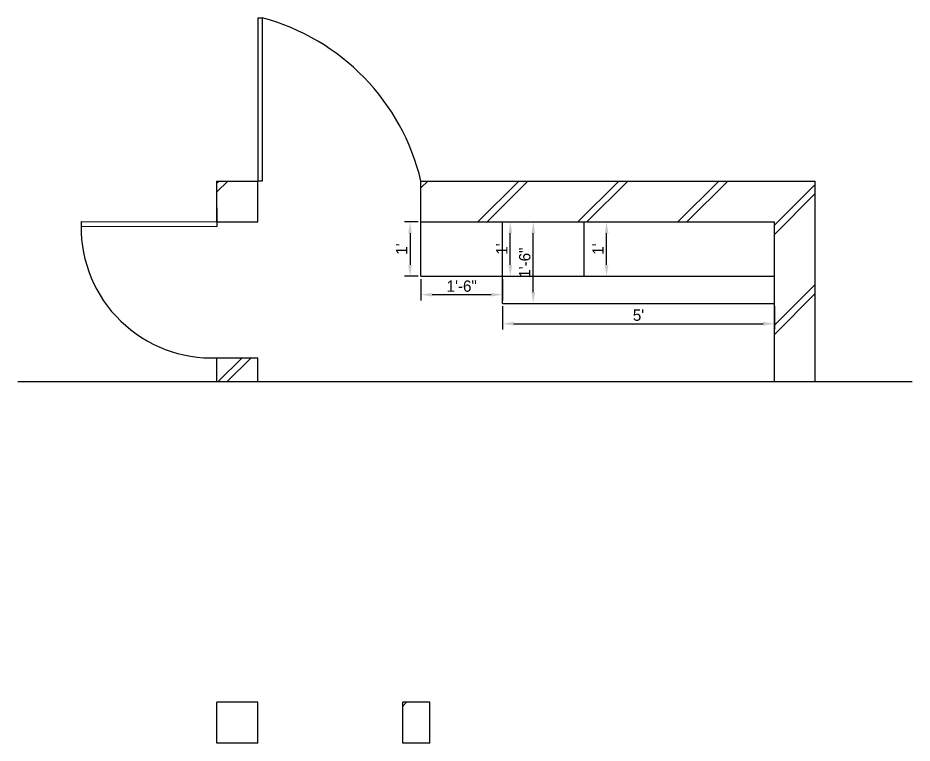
# Model space of a CAD drawing. Header units: millimetres. Extents: x 807 to 2534, y 690 to 1814.
# Drawn here: x 1833.2 to 2030.6, y 959.5 to 1119.5 of the extents above; entities that cross this region are included whole.
import ezdxf

# ---------------------------------------------------------------- set-up
doc = ezdxf.new("R2010")
doc.units = ezdxf.units.MM
doc.dimstyles.new('ISO-25', dxfattribs={"dimtxt": 2.5, "dimasz": 2.5, "dimexe": 1.25, "dimexo": 0.625, "dimtad": 1, "dimlunit": 4, "dimtxsty": 'Standard', "dimcen": 2.5, "dimadec": 0, "dimazin": 0, "dimtfac": 1, "dimtmove": 0, "dimatfit": 3, "dimfxl": 1, "dimarcsym": 0})

# ---------------------------------------------------------------- blocks, each defined once
blk = doc.blocks.new('*D20')
at = {"color": 0, "lineweight": -2}
for p, q in [((1921.55, 1074.49), (1918.53, 1074.49)), ((1919.78, 1071.99), (1919.78, 1064.99)), ((1921.55, 1062.49), (1918.53, 1062.49))]:
    blk.add_line(p, q, dxfattribs=at)
at = {"color": 0}
for points in [[(1919.36, 1071.99), (1920.19, 1071.99), (1919.78, 1074.49)], [(1919.36, 1064.99), (1920.19, 1064.99), (1919.78, 1062.49)]]:
    blk.add_solid(points, dxfattribs=at)
at = {"layer": 'Defpoints', "color": 0}
for p in [(1922.18, 1074.49), (1919.78, 1062.49), (1922.18, 1062.49)]:
    blk.add_point(p, dxfattribs=at)
at = {"color": 0, "insert": (1917.9, 1068.49), "char_height": 2.5, "attachment_point": 5, "rotation": 90}
blk.add_mtext("1'", dxfattribs=at)
blk = doc.blocks.new('*D21')
at = {"color": 0, "lineweight": -2}
for p, q in [((1922.18, 1061.86), (1922.18, 1057.17)), ((1940.18, 1061.86), (1940.18, 1057.17)), ((1937.68, 1058.42), (1924.68, 1058.42))]:
    blk.add_line(p, q, dxfattribs=at)
at = {"color": 0}
for points in [[(1924.68, 1058.84), (1924.68, 1058.01), (1922.18, 1058.42)], [(1937.68, 1058.84), (1937.68, 1058.01), (1940.18, 1058.42)]]:
    blk.add_solid(points, dxfattribs=at)
at = {"layer": 'Defpoints', "color": 0}
for p in [(1922.18, 1062.49), (1940.18, 1062.49), (1922.18, 1058.42)]:
    blk.add_point(p, dxfattribs=at)
at = {"color": 0, "insert": (1931.18, 1060.3), "char_height": 2.5, "attachment_point": 5}
blk.add_mtext('1\'-6"', dxfattribs=at)
blk = doc.blocks.new('*D22')
at = {"color": 0, "lineweight": -2}
for p, q in [((1940.18, 1055.86), (1940.18, 1050.76)), ((2000.18, 1055.86), (2000.18, 1050.76)), ((1942.68, 1052.01), (1997.68, 1052.01))]:
    blk.add_line(p, q, dxfattribs=at)
at = {"color": 0}
for points in [[(1942.68, 1052.43), (1942.68, 1051.6), (1940.18, 1052.01)], [(1997.68, 1052.43), (1997.68, 1051.6), (2000.18, 1052.01)]]:
    blk.add_solid(points, dxfattribs=at)
at = {"layer": 'Defpoints', "color": 0}
for p in [(1940.18, 1056.49), (2000.18, 1056.49), (2000.18, 1052.01)]:
    blk.add_point(p, dxfattribs=at)
at = {"color": 0, "insert": (1970.18, 1053.89), "char_height": 2.5, "attachment_point": 5}
blk.add_mtext("5'", dxfattribs=at)
blk = doc.blocks.new('*D23')
at = {"color": 0, "lineweight": -2}
for p, q in [((1958.8, 1074.49), (1964.38, 1074.49)), ((1963.13, 1064.99), (1963.13, 1071.99)), ((1958.8, 1062.49), (1964.38, 1062.49))]:
    blk.add_line(p, q, dxfattribs=at)
at = {"color": 0}
for points in [[(1962.72, 1071.99), (1963.55, 1071.99), (1963.13, 1074.49)], [(1962.72, 1064.99), (1963.55, 1064.99), (1963.13, 1062.49)]]:
    blk.add_solid(points, dxfattribs=at)
at = {"layer": 'Defpoints', "color": 0}
for p in [(1958.18, 1074.49), (1963.13, 1074.49), (1958.18, 1062.49)]:
    blk.add_point(p, dxfattribs=at)
at = {"color": 0, "insert": (1961.26, 1068.49), "char_height": 2.5, "attachment_point": 5, "rotation": 90}
blk.add_mtext("1'", dxfattribs=at)
blk = doc.blocks.new('*D24')
at = {"color": 0, "lineweight": -2}
for p, q in [((1940.8, 1074.49), (1943.15, 1074.49)), ((1941.9, 1064.99), (1941.9, 1071.99)), ((1940.8, 1062.49), (1943.15, 1062.49))]:
    blk.add_line(p, q, dxfattribs=at)
at = {"color": 0}
for points in [[(1941.48, 1071.99), (1942.32, 1071.99), (1941.9, 1074.49)], [(1941.48, 1064.99), (1942.32, 1064.99), (1941.9, 1062.49)]]:
    blk.add_solid(points, dxfattribs=at)
at = {"layer": 'Defpoints', "color": 0}
for p in [(1940.18, 1074.49), (1941.9, 1074.49), (1940.18, 1062.49)]:
    blk.add_point(p, dxfattribs=at)
at = {"color": 0, "insert": (1940.02, 1068.49), "char_height": 2.5, "attachment_point": 5, "rotation": 90}
blk.add_mtext("1'", dxfattribs=at)
blk = doc.blocks.new('*D25')
at = {"color": 0, "lineweight": -2}
for p, q in [((1940.8, 1074.49), (1948.21, 1074.49)), ((1946.96, 1058.99), (1946.96, 1071.99)), ((1940.8, 1056.49), (1948.21, 1056.49))]:
    blk.add_line(p, q, dxfattribs=at)
at = {"color": 0}
for points in [[(1946.55, 1071.99), (1947.38, 1071.99), (1946.96, 1074.49)], [(1946.55, 1058.99), (1947.38, 1058.99), (1946.96, 1056.49)]]:
    blk.add_solid(points, dxfattribs=at)
at = {"layer": 'Defpoints', "color": 0}
for p in [(1940.18, 1074.49), (1946.96, 1074.49), (1940.18, 1056.49)]:
    blk.add_point(p, dxfattribs=at)
at = {"color": 0, "insert": (1945.09, 1065.49), "char_height": 2.5, "attachment_point": 5, "rotation": 90}
blk.add_mtext('1\'-6"', dxfattribs=at)

msp = doc.modelspace()

# ---------------------------------------------------------------- hatches: boundary and pattern name
at = {"linetype": 'ByBlock'}
h = msp.add_hatch(dxfattribs=at)
h.set_pattern_fill('JIS_LC_8A', color=256, scale=2, angle=180, style=0)
h.set_pattern_definition([(225, (3374.88, 2071.376), (11.03087, -11.03087), []), (225, (3372.88, 2071.376), (11.03087, -11.03087), [])])
h.paths.add_polyline_path([(1877.176, 1074.495), (1886.156, 1074.495), (1886.176, 1083.488), (1877.176, 1083.488)])
h.paths.add_polyline_path([(1886.176, 968.488), (1877.176, 968.488), (1877.176, 959.488), (1886.176, 959.488)])
h.paths.add_polyline_path([(1918.176, 959.488), (1924.176, 959.488), (1924.176, 968.488), (1918.176, 968.488)])
h.paths.add_polyline_path([(1877.176, 1039.243), (1886.176, 1039.243), (1886.176, 1044.495), (1877.176, 1044.495)])
h.paths.add_polyline_path([(2000.176, 1039.243), (2009.176, 1039.243), (2009.176, 1083.488), (1922.176, 1083.488), (1922.176, 1074.488), (2000.176, 1074.488)])

# ---------------------------------------------------------------- linework, layer by layer
for p, q in [((1886.176, 1119.488), (1886.176, 1083.488)), ((1886.176, 1119.488), (1887.176, 1119.488)), ((1887.176, 1119.488), (1887.176, 1083.488)), ((1877.176, 1074.495), (1877.176, 1083.488)), ((1877.176, 1083.488), (1886.176, 1083.488)), ((1886.156, 1074.495), (1886.176, 1083.488)), ((1886.176, 1083.488), (1886.176, 1083.488)), ((1887.176, 1083.488), (1886.176, 1083.488)), ((1922.176, 1062.488), (1922.176, 1083.488)), ((1922.176, 1083.488), (2009.176, 1083.488)), ((2009.176, 1039.243), (2009.176, 1083.488)), ((1877.176, 1077.561), (1877.176, 1074.552)), ((1847.176, 1074.552), (1847.174, 1073.552)), ((1847.174, 1073.552), (1877.155, 1073.495)), ((1847.176, 1074.552), (1877.156, 1074.495)), ((1877.176, 1074.552), (1877.155, 1073.495)), ((1877.156, 1074.495), (1886.156, 1074.495)), ((1922.176, 1074.488), (2000.176, 1074.488)), ((1940.176, 1056.488), (1940.176, 1074.488)), ((1958.176, 1062.488), (1958.176, 1074.488)), ((2000.176, 1039.243), (2000.176, 1074.488)), ((1922.176, 1062.488), (2000.176, 1062.488)), ((1940.176, 1056.488), (2000.176, 1056.488)), ((1877.156, 1044.495), (1886.156, 1044.495)), ((1877.176, 1039.243), (1877.176, 1044.495)), ((1886.176, 1039.243), (1886.176, 1044.495)), ((1833.248, 1039.243), (2030.553, 1039.243)), ((1877.176, 959.488), (1877.176, 968.488)), ((1886.176, 968.488), (1877.176, 968.488)), ((1886.176, 959.488), (1886.176, 968.488)), ((1918.176, 959.488), (1918.176, 968.488)), ((1924.176, 968.488), (1918.176, 968.488)), ((1924.176, 959.488), (1924.176, 968.488)), ((1886.176, 959.488), (1877.176, 959.488)), ((1924.176, 959.488), (1918.176, 959.488))]:
    msp.add_line(p, q)
for centre, radius, start, end in [((1874.609, 1072.257), 48.875, 13.28548, 75.10067), ((1876.006, 1073.304), 28.833, 179.50723, 272.32626)]:
    msp.add_arc(centre, radius, start, end)

# ---------------------------------------------------------------- dimensions: what is measured, and where the dimension line sits
for base, p1, p2, picture, middle in [((1919.778, 1062.488), (1922.176, 1074.488), (1922.176, 1062.488), '*D20', (1917.903, 1068.488)), ((1941.899, 1074.488), (1940.176, 1062.488), (1940.176, 1074.488), '*D24', (1940.024, 1068.488)), ((1963.133, 1074.488), (1958.176, 1062.488), (1958.176, 1074.488), '*D23', (1961.258, 1068.488))]:
    dim = msp.add_linear_dim(base=base, p1=p1, p2=p2, angle=90, dimstyle='ISO-25')
    dim.commit()
    dim.dimension.update_dxf_attribs({"geometry": picture, "text_midpoint": middle})
dim = msp.add_linear_dim(base=(1946.962, 1074.488), p1=(1940.176, 1056.488), p2=(1940.176, 1074.488), angle=90, dimstyle='ISO-25')
dim.commit()
dim.dimension.update_dxf_attribs({"geometry": '*D25', "text_midpoint": (1946.962, 1065.488), "dimtype": 160})
for base, p1, p2, picture, middle in [((1922.176, 1058.424), (1940.176, 1062.488), (1922.176, 1062.488), '*D21', (1931.176, 1060.299)), ((2000.176, 1052.012), (1940.176, 1056.488), (2000.176, 1056.488), '*D22', (1970.176, 1053.887))]:
    dim = msp.add_linear_dim(base=base, p1=p1, p2=p2, dimstyle='ISO-25')
    dim.commit()
    dim.dimension.update_dxf_attribs({"geometry": picture, "text_midpoint": middle})

doc.saveas('drawing.dxf')
